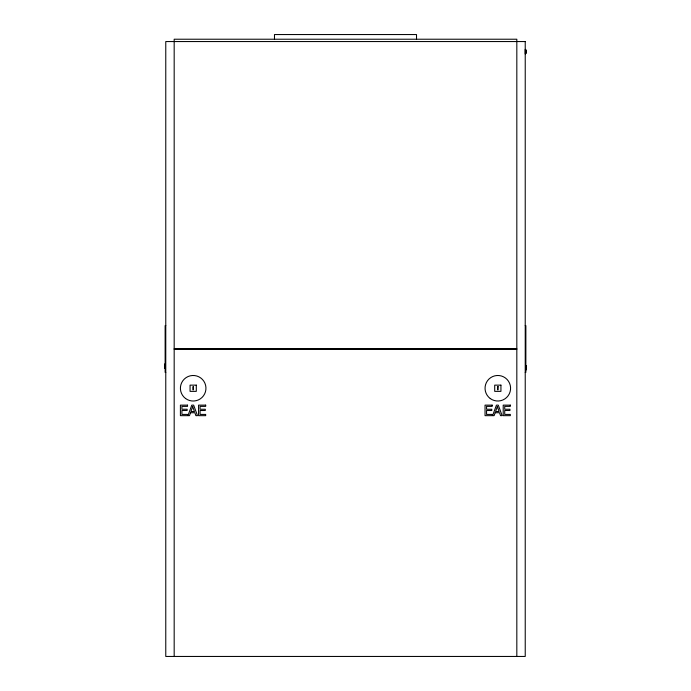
<?xml version="1.0" encoding="UTF-8"?>
<svg xmlns="http://www.w3.org/2000/svg" width="691" height="691" viewBox="0 0 691 691"><rect width="100%" height="100%" fill="white"/><g stroke="black" fill="none" stroke-linecap="round" stroke-linejoin="round"><path stroke-width="1.04" d="M525.229 49.346L525.229 54.019M525.54 50.21L526.43 50.21L526.43 53.034L525.54 52.974M525.54 50.331L526.43 50.331M525.54 50.452L526.43 50.452M525.54 50.633L526.43 50.633M525.54 52.887L526.43 52.887M165.771 325.642L165.14 325.642L165.14 372.363L165.771 372.363M525.229 325.642L525.86 325.642L525.86 372.363L525.229 372.363M174.175 348.696L516.825 348.696M174.175 349.318L516.825 349.318M526.482 365.513L526.482 369.875M516.825 656.45L516.825 39.223L174.175 39.223L174.175 656.45M416.518 39.223L416.518 34.55L274.482 34.55L274.482 39.223M164.518 363.958L164.518 368.32M190.517 412.726L189.481 415.662L187.952 415.662L191.787 405.133L193.653 405.133L197.488 415.662L195.89 415.662L194.862 412.726L190.517 412.726M495.153 412.726L494.125 415.662L492.597 415.662L496.432 405.133L498.297 405.133L502.132 415.662L500.534 415.662L499.507 412.726L495.153 412.726M192.685 406.558L190.932 411.525L194.439 411.525L192.685 406.558M497.33 406.558L495.577 411.525L499.083 411.525L497.33 406.558M525.229 41.555L165.771 41.555L165.771 656.45L525.229 656.45L525.229 41.555M196.296 385.137L190.068 385.137L190.068 391.365L196.296 391.365L196.296 385.137M500.932 385.137L494.704 385.137L494.704 391.365L500.932 391.365L500.932 385.137M193.489 386.692L192.867 386.692L192.867 389.81L193.489 389.81L193.489 386.692M498.133 386.692L497.511 386.692L497.511 389.81L498.133 389.81L498.133 386.692M187.52 405.133L180.411 405.133L180.411 415.662L187.52 415.662L187.52 414.419L181.923 414.419L181.923 410.506L187.14 410.506L187.14 409.262L181.923 409.262L181.923 406.377L187.52 406.377L187.52 405.133M205.676 405.133L198.567 405.133L198.567 415.662L205.676 415.662L205.676 414.419L200.079 414.419L200.079 410.506L205.296 410.506L205.296 409.262L200.079 409.262L200.079 406.377L205.676 406.377L205.676 405.133M492.165 405.133L485.047 405.133L485.047 415.662L492.165 415.662L492.165 414.419L486.559 414.419L486.559 410.506L491.776 410.506L491.776 409.262L486.559 409.262L486.559 406.377L492.165 406.377L492.165 405.133M510.321 405.133L503.212 405.133L503.212 415.662L510.321 415.662L510.321 414.419L504.724 414.419L504.724 410.506L509.941 410.506L509.941 409.262L504.724 409.262L504.724 406.377L510.321 406.377L510.321 405.133M185.611 398.543A12.775 12.775 0 0 0 205.875 389.664A12.775 12.775 0 0 0 188.056 376.552A12.775 12.775 0 0 0 185.611 398.543M490.256 398.543A12.775 12.775 0 0 0 510.511 389.664A12.775 12.775 0 0 0 492.692 376.552A12.775 12.775 0 0 0 490.256 398.543"/></g></svg>
